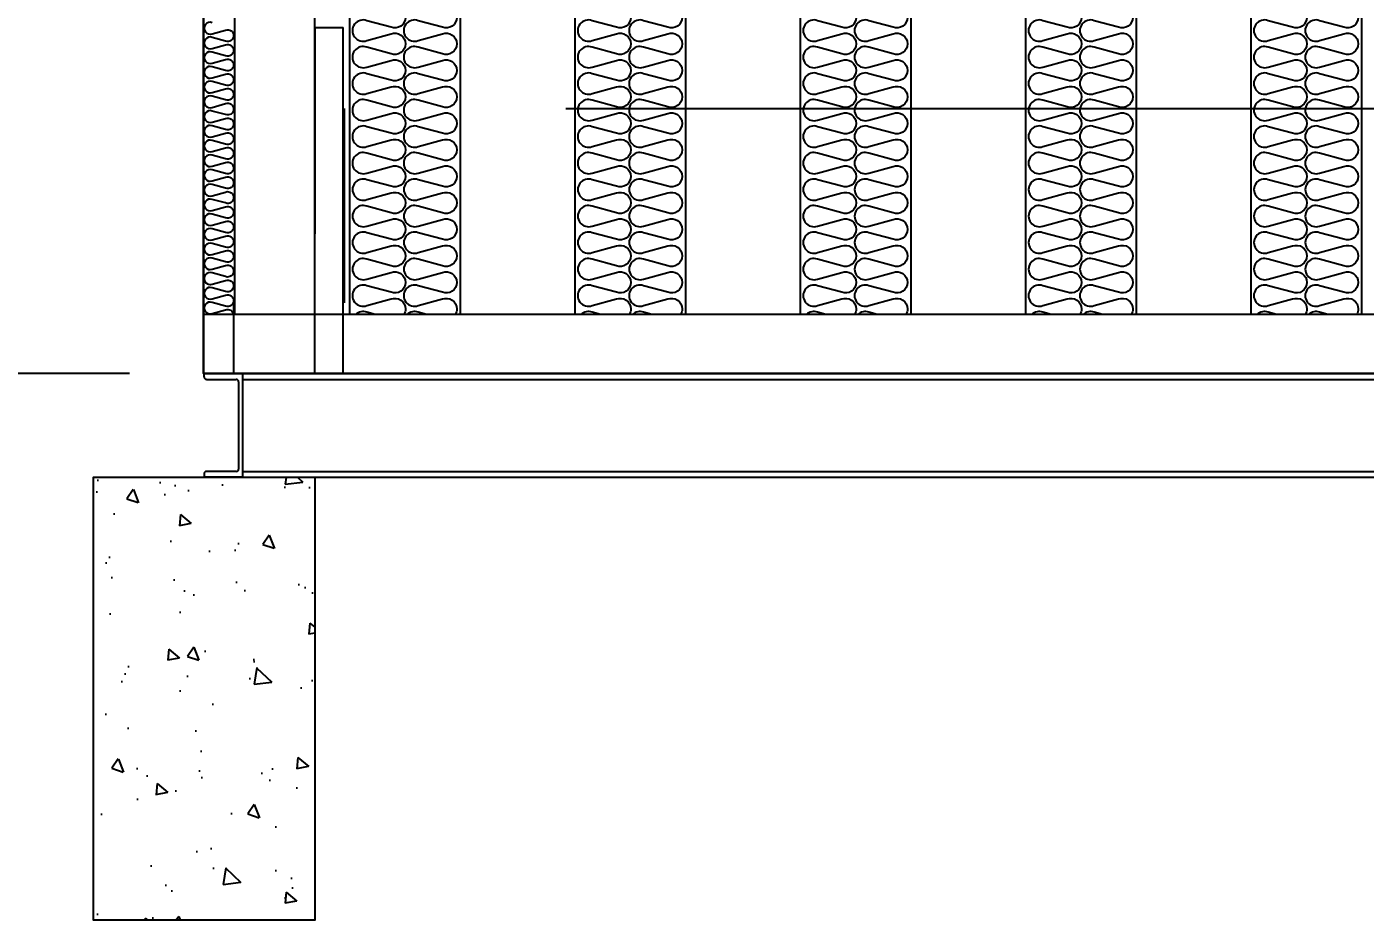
# Model space of a CAD drawing. Header units: millimetres. Extents: x 2557 to 34820, y 2099 to 24914.
# Drawn here: x 5823 to 7637, y 9324 to 10535 of the extents above; entities that cross this region are included whole.
import ezdxf

# ---------------------------------------------------------------- set-up
doc = ezdxf.new("R2010")
doc.units = ezdxf.units.MM
doc.linetypes.add('HIDDEN', pattern=[0.375, 0.25, -0.125])
for name, color, linetype in [('SMS', 220, 'Continuous'), ('냉각탑', 4, 'Continuous'), ('냉각탑_dim', 1, 'Continuous'), ('냉각탑_찬넬방진', 1, 'Continuous')]:
    doc.layers.add(name, color=color, linetype=linetype)
doc.styles.add('HY울릉도L', font='')
doc.styles.get('HY울릉도L').set_extended_font_data('HY울릉도L')
doc.dimstyles.new('성지DIM', dxfattribs={"dimtxt": 3.5, "dimasz": 3, "dimexe": 1, "dimexo": 2.5, "dimgap": 2, "dimtad": 1, "dimdec": 0, "dimzin": 3, "dimdsep": 46, "dimtxsty": 'HY울릉도L', "dimblk": 'ARCHTICK', "dimcen": -2, "dimclrd": 256, "dimclre": 256, "dimclrt": 7, "dimadec": 0, "dimazin": 0, "dimtfac": 1, "dimtdec": 0, "dimtofl": 0, "dimtmove": 0, "dimatfit": 3, "dimfxl": 1, "dimtolj": 1, "dimtzin": 0, "dimlwe": -1, "dimarcsym": 0})

# ---------------------------------------------------------------- blocks, each defined once
blk = doc.blocks.new('_ArchTick')
at = {"color": 0, "linetype": 'ByBlock', "const_width": 0.15}
blk.add_lwpolyline([(-0.5, -0.5), (0.5, 0.5)], dxfattribs=at)
blk = doc.blocks.new('*D439')
at = {"layer": 'Defpoints', "color": 0, "transparency": 16777216}
for p in [(5404.9, 13665.1), (6062.1, 13665.1), (6062.1, 10065.1)]:
    blk.add_point(p, dxfattribs=at)
at = {"layer": '냉각탑_dim', "transparency": 16777216}
for p, q in [((5962.1, 13665.1), (5364.9, 13665.1)), ((5962.1, 10065.1), (5364.9, 10065.1))]:
    blk.add_line(p, q, dxfattribs=at)
at = {"layer": '냉각탑_dim', "lineweight": -2, "transparency": 16777216}
blk.add_line((5404.9, 10065.1), (5404.9, 13665.1), dxfattribs=at)
at = {"layer": '냉각탑_dim', "lineweight": -2, "transparency": 16777216, "xscale": 120, "yscale": 120, "zscale": 120}
for p, rotation in [((5404.9, 13665.1), 90), ((5404.9, 10065.1), 270)]:
    blk.add_blockref('_ArchTick', p, dxfattribs=dict(at, rotation=rotation))
at = {"layer": '냉각탑_dim', "color": 7, "transparency": 16777216, "insert": (5254.9, 11865.1), "char_height": 140, "attachment_point": 5, "rotation": 90, "style": 'HY울릉도L'}
blk.add_mtext('\\A1;3600', dxfattribs=at)
blk = doc.blocks.new('SP전면')
at = {"color": 7}
for p, q in [((31549.2, -80510.4), (31549.2, -83988.4)), ((31699.2, -80510.4), (31699.2, -83988.4))]:
    blk.add_line(p, q, dxfattribs=at)
at = {"layer": 'SMS', "color": 5}
for points in [[(31625.1, -83585.9, -0.524856), (31605.6, -83599.3), (31572.7, -83590.4, 1.449198), (31572.7, -83617.3), (31605.6, -83608.3, -0.524856), (31625.1, -83621.8, -0.524856), (31605.6, -83635.2), (31572.7, -83626.3, 1.449198), (31572.7, -83653.2), (31605.6, -83644.3, -0.524856), (31625.1, -83657.7, -0.524856), (31605.6, -83671.1), (31572.7, -83662.2, 1.449198), (31572.7, -83689.1), (31605.6, -83680.2, -0.524856), (31625.1, -83693.6, -0.524856), (31605.6, -83707), (31572.7, -83698.1, 1.449198), (31572.7, -83725), (31605.6, -83716.1, -0.524856), (31625.1, -83729.5, -0.524856), (31605.6, -83742.9), (31572.7, -83734, 1.449198), (31572.7, -83760.9), (31605.6, -83752, -0.524856), (31625.1, -83765.4, -0.524856), (31605.6, -83778.8), (31572.7, -83769.9, 1.449198), (31572.7, -83796.8), (31605.6, -83787.9, -0.524856), (31625.1, -83801.3, -0.524856), (31605.6, -83814.8), (31572.7, -83805.9, 1.449198), (31572.7, -83832.7), (31605.6, -83823.8, -0.524856), (31625.1, -83837.2, -0.524856), (31605.6, -83850.7), (31572.7, -83841.8, 1.449198), (31572.7, -83868.6), (31605.6, -83859.7, -0.524856), (31625.1, -83873.1, -0.524856), (31605.6, -83886.6), (31572.7, -83877.7, 1.449198), (31572.7, -83904.5), (31605.6, -83895.6, -0.524856), (31625.1, -83909.1, -0.524856), (31605.6, -83922.5), (31572.7, -83913.6, 1.449198), (31572.7, -83940.4), (31605.6, -83931.5, -0.524856), (31625.1, -83945, -0.524856), (31605.6, -83958.4), (31572.7, -83949.5, 1.449198), (31572.7, -83976.4), (31605.6, -83967.4, -0.524856), (31625.1, -83980.9, -0.1385), (31622.9, -83988.4, -0.1385)], [(31694.7, -83585.9, -0.524856), (31675.2, -83599.3), (31642.3, -83590.4, 1.449198), (31642.3, -83617.3), (31675.2, -83608.3, -0.524856), (31694.7, -83621.8, -0.524856), (31675.2, -83635.2), (31642.3, -83626.3, 1.449198), (31642.3, -83653.2), (31675.2, -83644.3, -0.524856), (31694.7, -83657.7, -0.524856), (31675.2, -83671.1), (31642.3, -83662.2, 1.449198), (31642.3, -83689.1), (31675.2, -83680.2, -0.524856), (31694.7, -83693.6, -0.524856), (31675.2, -83707), (31642.3, -83698.1, 1.449198), (31642.3, -83725), (31675.2, -83716.1, -0.524856), (31694.7, -83729.5, -0.524856), (31675.2, -83742.9), (31642.3, -83734, 1.449198), (31642.3, -83760.9), (31675.2, -83752, -0.524856), (31694.7, -83765.4, -0.524856), (31675.2, -83778.8), (31642.3, -83769.9, 1.449198), (31642.3, -83796.8), (31675.2, -83787.9, -0.524856), (31694.7, -83801.3, -0.524856), (31675.2, -83814.8), (31642.3, -83805.9, 1.449198), (31642.3, -83832.7), (31675.2, -83823.8, -0.524856), (31694.7, -83837.2, -0.524856), (31675.2, -83850.7), (31642.3, -83841.8, 1.449198), (31642.3, -83868.6), (31675.2, -83859.7, -0.524856), (31694.7, -83873.1, -0.524856), (31675.2, -83886.6), (31642.3, -83877.7, 1.449198), (31642.3, -83904.5), (31675.2, -83895.6, -0.524856), (31694.7, -83909.1, -0.524856), (31675.2, -83922.5), (31642.3, -83913.6, 1.449198), (31642.3, -83940.4), (31675.2, -83931.5, -0.524856), (31694.7, -83945, -0.524856), (31675.2, -83958.4), (31642.3, -83949.5, 1.449198), (31642.3, -83976.4), (31675.2, -83967.4, -0.524856), (31694.7, -83980.9, -0.1385), (31692.6, -83988.4, -0.1385)], [(31583.8, -83988.4), (31572.7, -83985.4, 0.287554), (31557.7, -83988.4)], [(31653.4, -83988.4), (31642.3, -83985.4, 0.287554), (31627.4, -83988.4)]]:
    blk.add_lwpolyline(points, format="xyb", dxfattribs=at)
blk = doc.blocks.new('3')
for p, q in [((6062.1, 13665.1), (6062.1, 10065.1)), ((6213, 10533.9), (6213, 10254.5)), ((6213, 10065.1), (6213, 10533.9)), ((6213, 10533.9), (6251.5, 10533.9)), ((6251.5, 10065.1), (6251.5, 10533.9)), ((6253.3, 10160.8), (6253.3, 10424.2)), ((6553.3, 10424.2), (9511.8, 10424.2)), ((6103.3, 10065.1), (6103.3, 10158.9)), ((6062.1, 10065.1), (8817.1, 10065.1)), ((6101.5, 10065.1), (6063, 10065.1)), ((6101.5, 10065.1), (6063, 10065.1)), ((9511.8, 10065.1), (6513, 10065.1)), ((7636.2, 10065.1), (6553.3, 10065.1)), ((9511.8, 10065.1), (6553.3, 10065.1))]:
    blk.add_line(p, q)
at = {"color": 7}
for p, q in [((6062.1, 13665.1), (6062.1, 10065.1)), ((6104.1, 13665.1), (6104.1, 10145.1)), ((9662.1, 10145.1), (6062.1, 10145.1)), ((6062.1, 10065.1), (8817.1, 10065.1))]:
    blk.add_line(p, q, dxfattribs=at)
at = {"ltscale": 500, "elevation": 0}
blk.add_lwpolyline([(6062.1, 13665.1), (9661.9, 13665.1), (9661.9, 10065.1), (6062.1, 10065.1)], close=True, dxfattribs=at)
at = {"layer": 'SMS', "color": 5, "elevation": 0}
for points in [[(6073.9, 10540.4, 1.449198), (6073.9, 10525.5), (6092.2, 10530.4, -0.524856), (6103, 10523, -0.524856), (6092.2, 10515.5), (6073.9, 10520.5, 1.449198), (6073.9, 10505.5), (6092.2, 10510.5, -0.524856), (6103, 10503, -0.524856), (6092.2, 10495.6), (6073.9, 10500.5, 1.449198), (6073.9, 10485.6), (6092.2, 10490.5, -0.524856), (6103, 10483.1, -0.524856), (6092.2, 10475.6), (6073.9, 10480.6, 1.449198), (6073.9, 10465.6), (6092.2, 10470.6, -0.524856), (6103, 10463.1, -0.524856), (6092.2, 10455.7), (6073.9, 10460.6, 1.449198), (6073.9, 10445.7), (6092.2, 10450.6, -0.524856), (6103, 10443.2, -0.524856), (6092.2, 10435.7), (6073.9, 10440.7, 1.449198), (6073.9, 10425.7), (6092.2, 10430.7, -0.524856), (6103, 10423.2, -0.524856), (6092.2, 10415.8), (6073.9, 10420.7, 1.449198), (6073.9, 10405.8), (6092.2, 10410.7, -0.524856), (6103, 10403.3, -0.524856), (6092.2, 10395.8), (6073.9, 10400.8, 1.449198), (6073.9, 10385.8), (6092.2, 10390.8, -0.524856), (6103, 10383.3, -0.524856), (6092.2, 10375.9), (6073.9, 10380.8, 1.449198), (6073.9, 10365.9), (6092.2, 10370.8, -0.524856), (6103, 10363.4, -0.524856), (6092.2, 10355.9), (6073.9, 10360.9, 1.449198), (6073.9, 10345.9), (6092.2, 10350.9, -0.524856), (6103, 10343.4, -0.524856), (6092.2, 10336), (6073.9, 10340.9, 1.449198), (6073.9, 10326), (6092.2, 10330.9, -0.524856), (6103, 10323.5, -0.524856), (6092.2, 10316), (6073.9, 10321, 1.449198), (6073.9, 10306), (6092.2, 10311, -0.524856), (6103, 10303.5, -0.524856), (6092.2, 10296.1), (6073.9, 10301, 1.449198), (6073.9, 10286.1), (6092.2, 10291, -0.524856), (6103, 10283.6, -0.524856), (6092.2, 10276.1), (6073.9, 10281.1, 1.449198), (6073.9, 10266.1), (6092.2, 10271.1, -0.524856), (6103, 10263.6, -0.524856), (6092.2, 10256.2), (6073.9, 10261.1, 1.449198), (6073.9, 10246.2), (6092.2, 10251.1, -0.524856), (6103, 10243.7, -0.524856), (6092.2, 10236.2), (6073.9, 10241.2, 1.449198), (6073.9, 10226.2), (6092.2, 10231.2, -0.524856), (6103, 10223.7, -0.524856), (6092.2, 10216.3), (6073.9, 10221.2, 1.449198), (6073.9, 10206.3), (6092.2, 10211.2, -0.524856), (6103, 10203.8, -0.524856), (6092.2, 10196.3), (6073.9, 10201.3, 1.449198), (6073.9, 10186.3), (6092.2, 10191.3, -0.524856), (6103, 10183.8, -0.417249), (6094.9, 10175.8)], [(6063.3, 10191.8, 0.446849), (6073.9, 10186.3), (6092.2, 10191.3, -0.524856), (6103, 10183.8, -0.524856), (6092.2, 10176.4), (6073.9, 10181.3, 1.449198), (6073.9, 10166.4), (6092.2, 10171.3, -0.524856), (6103, 10163.9, -0.524856), (6092.2, 10156.4), (6073.9, 10161.4, 1.449198), (6073.9, 10146.4), (6092.2, 10151.4, -0.476486), (6102.9, 10145.1, -0.476486)]]:
    blk.add_lwpolyline(points, format="xyb", dxfattribs=at)
at = {"layer": '냉각탑', "color": 6, "linetype": 'HIDDEN'}
for p, q in [((6213, 10065.1), (6213, 13465.1)), ((6570.4, 10065.1), (6213, 10065.1))]:
    blk.add_line(p, q, dxfattribs=at)
at = {"layer": '냉각탑', "ltscale": 30}
for p, q in [((6213, 10065.1), (6213, 13465.1)), ((6513, 10065.1), (9511.8, 10065.1))]:
    blk.add_line(p, q, dxfattribs=at)
at = {"layer": '냉각탑_찬넬방진', "ltscale": 150}
for p, q in [((6063, 10065.1), (6115, 10065.1)), ((6063, 10060.4), (6063, 10065.1)), ((6063, 10065.1), (6115, 10065.1)), ((6063, 10065.1), (6115, 10065.1)), ((6063, 10060.4), (6063, 10065.1)), ((6063, 10065.1), (6115, 10065.1)), ((6066.2, 10057.2), (6106.6, 10057.2)), ((6066.2, 10057.2), (6106.6, 10057.2)), ((6109.7, 10054), (6109.7, 9935.6)), ((6115, 10065.1), (6115, 9924.5)), ((6063, 9929.3), (6063, 9924.5)), ((6106.6, 9932.5), (6066.2, 9932.5)), ((6115, 9924.5), (6063, 9924.5))]:
    blk.add_line(p, q, dxfattribs=at)
at = {"layer": '냉각탑_찬넬방진', "ltscale": 30}
for p, q in [((6115, 10057.2), (9608.9, 10057.2)), ((6513, 10065.1), (9324.6, 10065.1)), ((6513, 10065.1), (9324.6, 10065.1)), ((6063, 9929.3), (6063, 9924.5)), ((6115, 9932.5), (9608.9, 9932.5)), ((6115, 9924.5), (9608.9, 9924.5)), ((6115, 9924.5), (9608.9, 9924.5))]:
    blk.add_line(p, q, dxfattribs=at)
at = {"layer": '냉각탑_찬넬방진', "linetype": 'HIDDEN'}
for q in [(6513, 10065.1), (6535.9, 10065.1)]:
    blk.add_line((7432.9, 10065.1), q, dxfattribs=at)
at = {"layer": '냉각탑_찬넬방진', "ltscale": 150}
for centre, start, end in [((6066.2, 10060.4), 180, 270), ((6066.2, 10060.4), 180, 270), ((6106.6, 10054), 0, 90), ((6106.6, 10054), 0, 90), ((6066.2, 9929.3), 90, 180), ((6106.6, 9935.6), 270, 0)]:
    blk.add_arc(centre, 3.18, start, end, dxfattribs=at)
for p in [(-25289.1, 94133.5), (-24983.6, 94133.5), (-24678.1, 94133.5), (-24372.6, 94133.5), (-24067.1, 94133.5)]:
    blk.add_blockref('SP전면', p)

msp = doc.modelspace()

# ---------------------------------------------------------------- hatches: boundary and pattern name
h = msp.add_hatch()
h.set_pattern_fill('AR-CONC', color=4, angle=-90)
h.set_pattern_definition([(320, (-196070.46, 344704.51), (-15.939086, -182.18467), [19.05, -209.55]), (265, (-196070.46, 344704.5), (191.056845, 35.24342), [15.24, -167.64058]), (10.451445, (-196071.79, 344689.33), (175.11775, -146.94125), [16.19001, -178.090245]), (316.1842, (-196019.66, 344704.5), (-42.04233, -271.07904), [28.575, -314.325]), (6.63556, (-196023.17, 344681.92), (247.42612, -237.40413), [24.28502, -267.1356]), (261.18415, (-196019.66, 344704.5), (247.42612, -237.40413), [22.85997, -251.45973]), (291, (-196032.36, 344679.11), (-102.2652, -151.61439), [19.05, -209.55]), (236, (-196032.36, 344679.1), (184.18797, -61.80203), [15.24, -167.64]), (341.451445, (-196040.88, 344666.47), (81.92277, -213.41642), [16.19001, -178.08994]), (307.5, (-196070.46, 344704.51), (84.555039, -3.088603), [0, -165.608, 0, -170.18, 0, -168.275]), (277.5, (-196070.46, 344704.51), (100.180575, -66.819663), [0, -97.028, 0, -161.798, 0, -64.135]), (237.5, (-196070.46, 344761.15), (-5.728744, -135.590595), [0, -63.5, 0, -198.12, 0, -262.89]), (227.5, (-196070.46, 344786.55), (25.42649, -148.12918), [0, -82.55, 0, -131.572, 0, -186.69])])
h.paths.add_polyline_path([(5913, 9924.6), (5913, 9324.6), (6213, 9324.4), (6213, 9924.4)])

# ---------------------------------------------------------------- linework, layer by layer
at = {"ltscale": 500, "elevation": 0}
msp.add_lwpolyline([(6213, 9924.5), (6213, 9324.5), (5913, 9324.5), (5913, 9924.5)], close=True, dxfattribs=at)

# ---------------------------------------------------------------- block references
msp.add_blockref('3', (0, 0))

# ---------------------------------------------------------------- dimensions: what is measured, and where the dimension line sits
at = {"layer": '냉각탑_dim'}
dim = msp.add_linear_dim(base=(5404.9, 13665.1), p1=(6062.1, 10065.1), p2=(6062.1, 13665.1), angle=90, dimstyle='성지DIM', override={"dimscale": 40}, dxfattribs=at)
dim.commit()
dim.dimension.update_dxf_attribs({"geometry": '*D439', "text_midpoint": (5254.9, 11865.1)})

doc.saveas('drawing.dxf')
